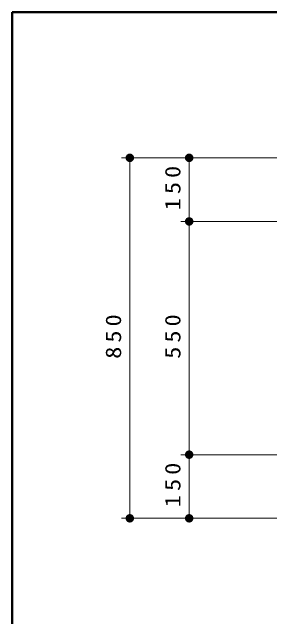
# Model space of a CAD drawing. Units: millimetres on the paper, scale 1:20. Extents: x -385 to 0, y -12 to 267.
# Drawn here: x -385 to -354.6, y 195.7 to 267 of the extents above; entities that cross this region are included whole.
import ezdxf

# ---------------------------------------------------------------- set-up
doc = ezdxf.new("R2010")
doc.units = ezdxf.units.MM
doc.layers.add('1_20', color=7, linetype='Continuous', lineweight=13)
doc.layers.add('LY_5', color=7, linetype='Continuous', lineweight=13)
doc.styles.add('ＭＳ ゴシック', font='')
doc.styles.get('ＭＳ ゴシック').set_extended_font_data('MS Gothic')

# ---------------------------------------------------------------- blocks, each defined once
blk = doc.blocks.new('filled_dot')
at = {"color": 0, "linetype": 'Continuous', "lineweight": -2, "const_width": 1.25}
blk.add_lwpolyline([(-0.625, 0, 1), (0.625, 0, 1)], format="xyb", close=True, dxfattribs=at)

msp = doc.modelspace()

# ---------------------------------------------------------------- linework, layer by layer
at = {"layer": '1_20'}
for p, q in [((-365.117, 249.816), (-372.117, 249.816)), ((-371.117, 207.316), (-371.117, 249.816)), ((-345.617, 249.816), (-365.117, 249.816)), ((-364.117, 242.316), (-364.117, 249.816)), ((-345.617, 242.316), (-365.117, 242.316)), ((-364.117, 214.816), (-364.117, 242.316)), ((-338.117, 214.816), (-365.117, 214.816)), ((-364.117, 207.316), (-364.117, 214.816)), ((-365.117, 207.316), (-372.117, 207.316)), ((-345.617, 207.316), (-365.117, 207.316))]:
    msp.add_line(p, q, dxfattribs=at)
at = {"layer": 'LY_5', "lineweight": 50}
for p, q in [((-385, 267), (-385, 0)), ((0, 267), (-385, 267))]:
    msp.add_line(p, q, dxfattribs=at)

# ---------------------------------------------------------------- block references
at = {"layer": '1_20', "xscale": 0.4, "yscale": 0.4}
for p, rotation in [((-371.117, 249.816), 270), ((-364.117, 249.816), 270), ((-364.117, 242.316), 90), ((-364.117, 242.316), 270), ((-364.117, 214.816), 90), ((-364.117, 214.816), 270), ((-371.117, 207.316), 90), ((-364.117, 207.316), 90)]:
    msp.add_blockref('filled_dot', p, dxfattribs=dict(at, rotation=rotation))

# ---------------------------------------------------------------- texts
at = {"layer": '1_20', "char_height": 1.833, "attachment_point": 8, "rotation": 90, "style": 'ＭＳ ゴシック'}
for s, insert in [('\\T1.33;\\W1.15;150', (-365.117, 246.487)), ('\\T1.33;\\W1.15;850', (-372.117, 228.981)), ('\\T1.33;\\W1.15;550', (-365.117, 228.981)), ('\\T1.33;\\W1.15;150', (-365.117, 211.487))]:
    msp.add_mtext(s, dxfattribs=dict(at, insert=insert))

doc.saveas('drawing.dxf')
